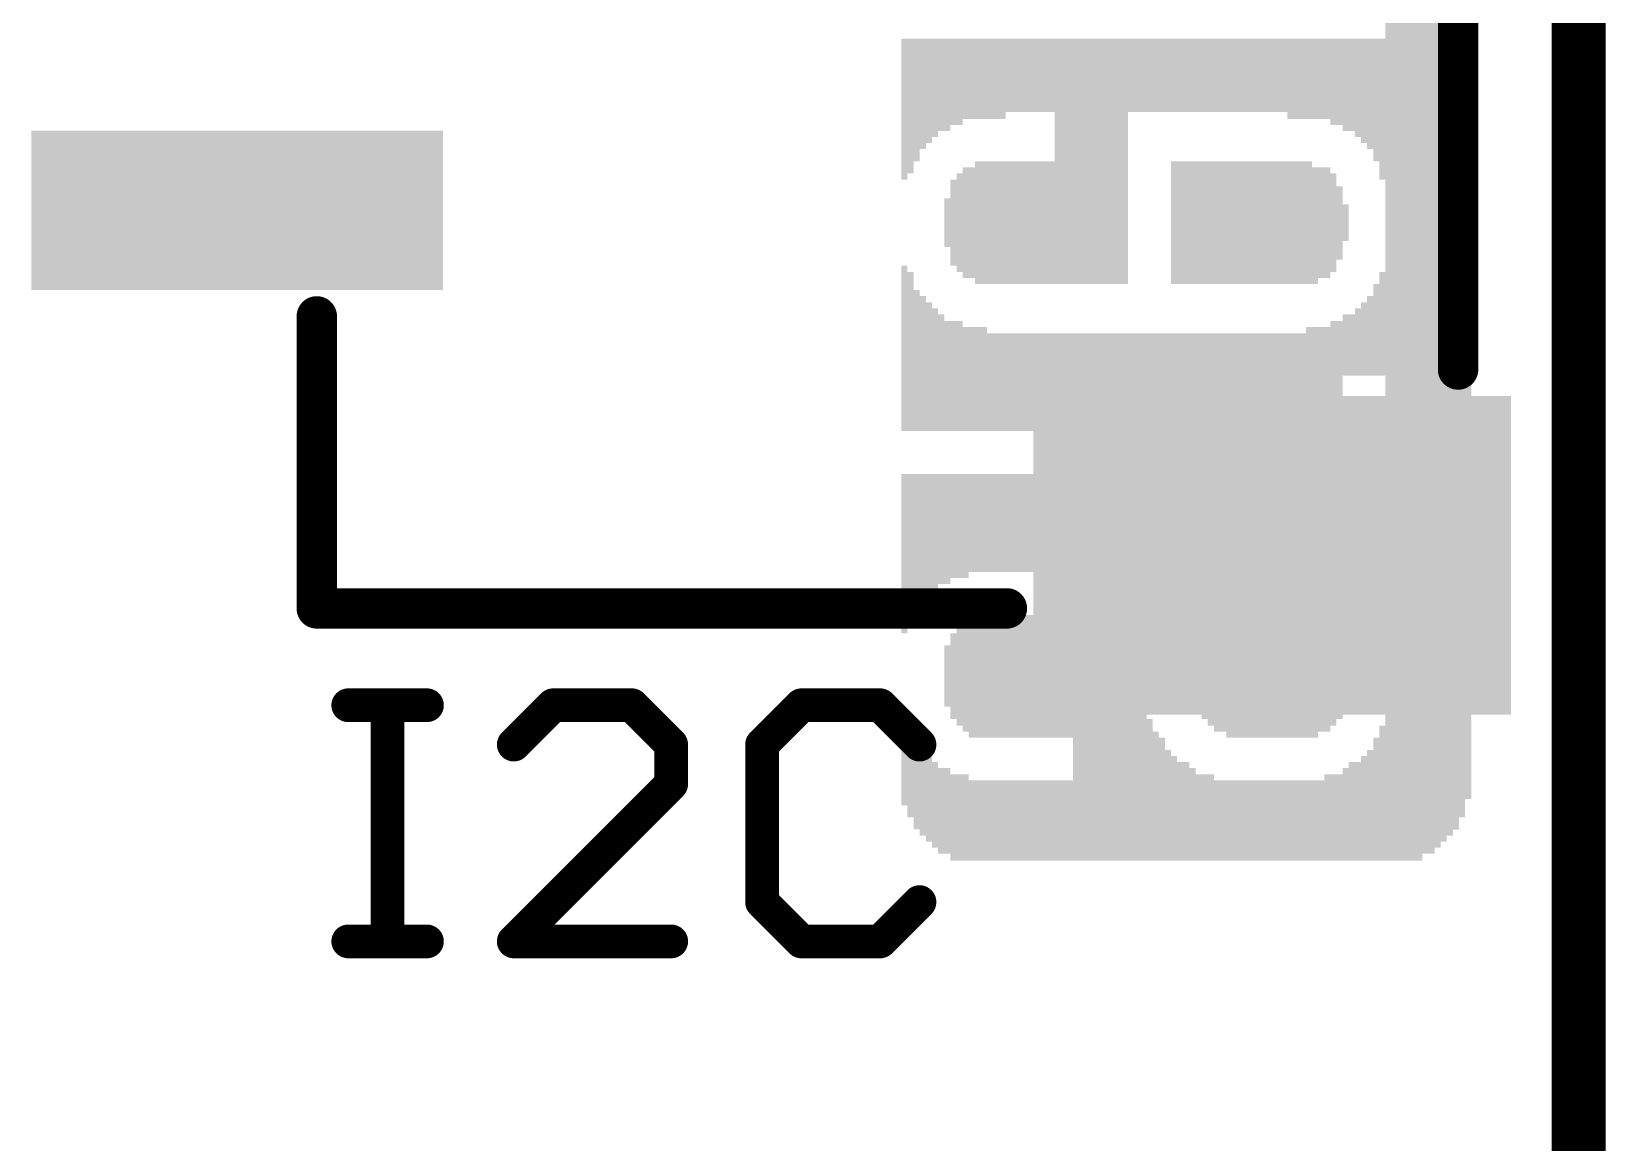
# Model space of a CAD drawing. Extents: x -6.4 to 50.9, y -4.9 to 29.2.
# Drawn here: x 44.97 to 50.9, y 6.42 to 10.6 of the extents above; entities that cross this region are included whole.
import ezdxf

# ---------------------------------------------------------------- set-up
doc = ezdxf.new("R2010")
doc.units = 0
for name, color, linetype in [('1', 12, 'CONTINUOUS'), ('16', 5, 'CONTINUOUS'), ('20', 53, 'CONTINUOUS'), ('21', 40, 'CONTINUOUS'), ('22', 6, 'CONTINUOUS'), ('24', 6, 'CONTINUOUS')]:
    doc.layers.add(name, color=color, linetype=linetype)

# ---------------------------------------------------------------- blocks, each defined once
blk = doc.blocks.new('RECT')
blk.add_solid([(-0.5, -0.5), (0.5, -0.5), (-0.5, 0.5), (0.5, 0.5)])

msp = doc.modelspace()

# ---------------------------------------------------------------- linework, layer by layer
at = {"layer": '1', "const_width": 0.2032}
msp.add_lwpolyline([(50.8, 22.86), (50.8, 0)], dxfattribs=at)
at = {"layer": '16', "const_width": 0.2032}
msp.add_lwpolyline([(50.8, 22.86), (50.8, 0)], dxfattribs=at)
at = {"layer": '20'}
msp.add_line((50.8, 2.54), (50.8, 20.32), dxfattribs=at)
at = {"layer": '21'}
for points, const_width in [([(50.346, 9.33), (50.346, 13.53)], 0.1524), ([(46.046, 8.43), (46.046, 9.53)], 0.1524), ([(48.646, 8.43), (46.046, 8.43)], 0.1524), ([(46.1645, 8.0653), (46.4611, 8.0653)], 0.127), ([(46.3128, 7.1755), (46.3128, 8.0653)], 0.127), ([(46.9365, 8.0653), (46.7882, 7.917)], 0.127), ([(47.2331, 8.0653), (46.9365, 8.0653)], 0.127), ([(47.3814, 7.917), (47.2331, 8.0653)], 0.127), ([(47.872, 8.0653), (47.7237, 7.917)], 0.127), ([(48.1686, 8.0653), (47.872, 8.0653)], 0.127), ([(48.3169, 7.917), (48.1686, 8.0653)], 0.127), ([(47.3814, 7.7687), (47.3814, 7.917)], 0.127), ([(47.7237, 7.917), (47.7237, 7.3238)], 0.127), ([(46.7882, 7.1755), (47.3814, 7.7687)], 0.127), ([(47.7237, 7.3238), (47.872, 7.1755)], 0.127), ([(48.1686, 7.1755), (48.3169, 7.3238)], 0.127), ([(46.1645, 7.1755), (46.4611, 7.1755)], 0.127), ([(47.3814, 7.1755), (46.7882, 7.1755)], 0.127), ([(47.872, 7.1755), (48.1686, 7.1755)], 0.127)]:
    msp.add_lwpolyline(points, dxfattribs=dict(at, const_width=const_width))
for points, const_width in [([(46.0841, 9.53, 1), (46.0079, 9.53)], 0.0762), ([(50.3079, 9.33, 1), (50.3841, 9.33)], 0.0762), ([(46.046, 8.4681, 1), (46.046, 8.3919)], 0.0762), ([(48.646, 8.3919, 1), (48.646, 8.4681)], 0.0762), ([(46.0079, 8.43, 1), (46.0841, 8.43)], 0.0762), ([(46.1645, 8.097, 1), (46.1645, 8.0335)], 0.0635), ([(46.3445, 8.0653, 1), (46.281, 8.0653)], 0.0635), ([(46.4611, 8.0335, 1), (46.4611, 8.097)], 0.0635), ([(46.9365, 8.097, 1), (46.9365, 8.0335)], 0.0635), ([(46.9589, 8.0428, 1), (46.914, 8.0877)], 0.0635), ([(47.2555, 8.0877, 1), (47.2106, 8.0428)], 0.0635), ([(47.2331, 8.0335, 1), (47.2331, 8.097)], 0.0635), ([(47.872, 8.097, 1), (47.872, 8.0335)], 0.0635), ([(47.8944, 8.0428, 1), (47.8495, 8.0877)], 0.0635), ([(48.191, 8.0877, 1), (48.1461, 8.0428)], 0.0635), ([(48.1686, 8.0335, 1), (48.1686, 8.097)], 0.0635), ([(46.7657, 7.9394, 1), (46.8106, 7.8945)], 0.0635), ([(47.4131, 7.917, 1), (47.3496, 7.917)], 0.0635), ([(47.3589, 7.8945, 1), (47.4038, 7.9394)], 0.0635), ([(47.7554, 7.917, 1), (47.6919, 7.917)], 0.0635), ([(47.7012, 7.9394, 1), (47.7461, 7.8945)], 0.0635), ([(48.2944, 7.8945, 1), (48.3393, 7.9394)], 0.0635), ([(47.4038, 7.7462, 1), (47.3589, 7.7911)], 0.0635), ([(47.3496, 7.7687, 1), (47.4131, 7.7687)], 0.0635), ([(47.6919, 7.3238, 1), (47.7554, 7.3238)], 0.0635), ([(47.7461, 7.3462, 1), (47.7012, 7.3013)], 0.0635), ([(48.3393, 7.3013, 1), (48.2944, 7.3462)], 0.0635), ([(46.1645, 7.2073, 1), (46.1645, 7.1438)], 0.0635), ([(46.4611, 7.1438, 1), (46.4611, 7.2073)], 0.0635), ([(46.7882, 7.2073, 1), (46.7882, 7.1438)], 0.0635), ([(47.3814, 7.1438, 1), (47.3814, 7.2073)], 0.0635), ([(47.872, 7.2073, 1), (47.872, 7.1438)], 0.0635), ([(48.1686, 7.1438, 1), (48.1686, 7.2073)], 0.0635), ([(46.281, 7.1755, 1), (46.3445, 7.1755)], 0.0635), ([(46.7657, 7.198, 1), (46.8106, 7.153)], 0.0635), ([(47.8495, 7.153, 1), (47.8944, 7.198)], 0.0635), ([(48.1461, 7.198, 1), (48.191, 7.153)], 0.0635)]:
    msp.add_lwpolyline(points, format="xyb", dxfattribs=dict(at, const_width=const_width))
at = {"layer": '24'}
msp.add_point((47.752, 7.493), dxfattribs=at)

# ---------------------------------------------------------------- block references
at = {"layer": '1', "rotation": 180}
for p, xscale, yscale in [((45.746, 9.93), 1.55, 0.6), ((49.646, 8.63), 1.8, 1.2)]:
    msp.add_blockref('RECT', p, dxfattribs=dict(at, xscale=xscale, yscale=yscale))
at = {"layer": '22', "rotation": 90}
for p, xscale, yscale in [((50.0841, 11.858), 5.5194, 0.0231), ((50.1072, 11.858), 5.5194, 0.0231), ((50.1303, 11.858), 5.5194, 0.0231), ((50.1534, 11.858), 5.5194, 0.0231), ((50.1766, 11.858), 5.5194, 0.0231), ((50.1997, 11.8453), 5.494, 0.0231), ((50.2228, 11.8453), 5.494, 0.0231), ((50.2459, 11.8339), 5.4712, 0.0231), ((50.269, 11.8339), 5.4712, 0.0231), ((50.292, 11.8224), 5.4483, 0.0229), ((50.315, 11.811), 5.4254, 0.0231), ((50.3381, 11.7996), 5.4026, 0.0231), ((50.3612, 11.7767), 5.3569, 0.0231), ((50.3843, 11.7424), 5.2883, 0.0231), ((48.26, 10.3111), 0.5309, 0.0229), ((48.283, 10.3226), 0.508, 0.0231), ((48.3061, 10.3454), 0.4623, 0.0231), ((48.3292, 10.3683), 0.4166, 0.0231), ((48.3523, 10.3797), 0.3937, 0.0231), ((48.3754, 10.3911), 0.3708, 0.0231), ((48.3986, 10.4026), 0.348, 0.0231), ((48.4217, 10.4026), 0.348, 0.0231), ((48.4448, 10.414), 0.3251, 0.0231), ((48.4679, 10.414), 0.3251, 0.0231), ((48.491, 10.4254), 0.3023, 0.0231), ((48.514, 10.4254), 0.3023, 0.0229), ((48.537, 10.4254), 0.3023, 0.0231), ((48.5601, 10.4254), 0.3023, 0.0231), ((48.5832, 10.4254), 0.3023, 0.0231), ((48.6063, 10.4254), 0.3023, 0.0231), ((48.6294, 10.4254), 0.3023, 0.0231), ((48.6526, 10.4381), 0.2769, 0.0231), ((48.6757, 10.4381), 0.2769, 0.0231), ((48.6988, 10.4381), 0.2769, 0.0231), ((48.7219, 10.4381), 0.2769, 0.0231), ((48.745, 10.4381), 0.2769, 0.0231), ((48.768, 10.4381), 0.2769, 0.0229), ((48.791, 10.4381), 0.2769, 0.0231), ((48.8141, 10.4381), 0.2769, 0.0231), ((48.8372, 10.1143), 0.9246, 0.0231), ((48.8603, 10.1143), 0.9246, 0.0231), ((48.8834, 10.1143), 0.9246, 0.0231), ((48.9066, 10.1143), 0.9246, 0.0231), ((48.9297, 10.1143), 0.9246, 0.0231), ((48.9528, 10.1143), 0.9246, 0.0231), ((48.9759, 10.1143), 0.9246, 0.0231), ((48.999, 10.1143), 0.9246, 0.0231), ((49.022, 10.1143), 0.9246, 0.0229), ((49.045, 10.1143), 0.9246, 0.0231), ((49.0681, 10.1143), 0.9246, 0.0231), ((49.0912, 10.1143), 0.9246, 0.0231), ((49.1143, 10.4381), 0.2769, 0.0231), ((49.1374, 10.4381), 0.2769, 0.0231), ((49.1606, 10.4381), 0.2769, 0.0231), ((49.1837, 10.4381), 0.2769, 0.0231), ((49.2068, 10.4381), 0.2769, 0.0231), ((49.2299, 10.4381), 0.2769, 0.0231), ((49.253, 10.4381), 0.2769, 0.0231), ((49.276, 10.4381), 0.2769, 0.0229), ((49.299, 10.4381), 0.2769, 0.0231), ((49.3221, 10.4381), 0.2769, 0.0231), ((49.3452, 10.4381), 0.2769, 0.0231), ((49.3683, 10.4381), 0.2769, 0.0231), ((49.3914, 10.4381), 0.2769, 0.0231), ((49.4146, 10.4381), 0.2769, 0.0231), ((49.4377, 10.4381), 0.2769, 0.0231), ((49.4608, 10.4381), 0.2769, 0.0231), ((49.4839, 10.4381), 0.2769, 0.0231), ((49.507, 10.4381), 0.2769, 0.0231), ((49.53, 10.4381), 0.2769, 0.0229), ((49.553, 10.4381), 0.2769, 0.0231), ((49.5761, 10.4381), 0.2769, 0.0231), ((49.5992, 10.4381), 0.2769, 0.0231), ((49.6223, 10.4381), 0.2769, 0.0231), ((49.6454, 10.4381), 0.2769, 0.0231), ((49.6686, 10.4381), 0.2769, 0.0231), ((49.6917, 10.4381), 0.2769, 0.0231), ((49.7148, 10.4254), 0.3023, 0.0231), ((49.7379, 10.4254), 0.3023, 0.0231), ((49.761, 10.4254), 0.3023, 0.0231), ((49.784, 10.4254), 0.3023, 0.0229), ((49.807, 10.4254), 0.3023, 0.0231), ((49.8301, 10.4254), 0.3023, 0.0231), ((49.8532, 10.4254), 0.3023, 0.0231), ((49.8763, 10.414), 0.3251, 0.0231), ((49.8994, 10.414), 0.3251, 0.0231), ((49.9226, 10.4026), 0.348, 0.0231), ((49.9457, 10.4026), 0.348, 0.0231), ((49.9688, 10.3911), 0.3708, 0.0231), ((49.9919, 10.3797), 0.3937, 0.0231), ((50.015, 10.3683), 0.4166, 0.0231), ((50.038, 10.3454), 0.4623, 0.0229), ((50.061, 10.3111), 0.5309, 0.0231), ((48.491, 9.8831), 0.4166, 0.0231), ((48.514, 9.8831), 0.4166, 0.0229), ((48.537, 9.8831), 0.4623, 0.0231), ((48.5601, 9.8831), 0.4623, 0.0231), ((48.5832, 9.8831), 0.4623, 0.0231), ((48.6063, 9.8831), 0.4623, 0.0231), ((48.6294, 9.8831), 0.4623, 0.0231), ((48.6526, 9.8831), 0.4623, 0.0231), ((48.6757, 9.8831), 0.4623, 0.0231), ((48.6988, 9.8831), 0.4623, 0.0231), ((48.7219, 9.8831), 0.4623, 0.0231), ((48.745, 9.8831), 0.4623, 0.0231), ((48.768, 9.8831), 0.4623, 0.0229), ((48.791, 9.8831), 0.4623, 0.0231), ((48.8141, 9.8831), 0.4623, 0.0231), ((49.276, 9.8831), 0.4623, 0.0229), ((49.299, 9.8831), 0.4623, 0.0231), ((49.3221, 9.8831), 0.4623, 0.0231), ((49.3452, 9.8831), 0.4623, 0.0231), ((49.3683, 9.8831), 0.4623, 0.0231), ((49.3914, 9.8831), 0.4623, 0.0231), ((49.4146, 9.8831), 0.4623, 0.0231), ((49.4377, 9.8831), 0.4623, 0.0231), ((49.4608, 9.8831), 0.4623, 0.0231), ((49.4839, 9.8831), 0.4623, 0.0231), ((49.507, 9.8831), 0.4623, 0.0231), ((49.53, 9.8831), 0.4623, 0.0229), ((49.553, 9.8831), 0.4623, 0.0231), ((49.5761, 9.8831), 0.4623, 0.0231), ((49.5992, 9.8831), 0.4623, 0.0231), ((49.6223, 9.8831), 0.4623, 0.0231), ((49.6454, 9.8831), 0.4623, 0.0231), ((49.6686, 9.8831), 0.4623, 0.0231), ((49.6917, 9.8831), 0.4623, 0.0231), ((49.7148, 9.8831), 0.4623, 0.0231), ((49.7379, 9.8831), 0.4623, 0.0231), ((49.761, 9.8831), 0.4623, 0.0231), ((49.784, 9.8831), 0.4623, 0.0229), ((49.807, 9.8717), 0.4394, 0.0231), ((49.8301, 9.8831), 0.4166, 0.0231), ((49.8532, 9.8831), 0.4166, 0.0231), ((48.4448, 9.8831), 0.3251, 0.0231), ((48.4679, 9.8831), 0.3708, 0.0231), ((49.8763, 9.8831), 0.3708, 0.0231), ((48.4217, 9.8831), 0.1829, 0.0231), ((49.8994, 9.8819), 0.2769, 0.0231), ((49.9226, 9.8831), 0.1372, 0.0231), ((48.26, 9.4094), 0.6223, 0.0229), ((48.283, 9.398), 0.5994, 0.0231), ((50.061, 9.5021), 0.3912, 0.0231), ((48.3061, 9.3637), 0.5309, 0.0231), ((50.038, 9.4793), 0.3454, 0.0229), ((48.3292, 9.3523), 0.508, 0.0231), ((48.3523, 9.3408), 0.4851, 0.0231), ((48.3754, 9.3294), 0.4623, 0.0231), ((49.9688, 9.4336), 0.254, 0.0231), ((49.9919, 9.445), 0.2769, 0.0231), ((50.015, 9.4564), 0.2997, 0.0231), ((48.3986, 9.318), 0.4394, 0.0231), ((48.4217, 9.3053), 0.414, 0.0231), ((48.4448, 9.3053), 0.414, 0.0231), ((48.4679, 9.3053), 0.414, 0.0231), ((48.491, 9.2939), 0.3912, 0.0231), ((48.514, 9.2939), 0.3912, 0.0229), ((48.537, 9.2939), 0.3912, 0.0231), ((48.5601, 9.2939), 0.3912, 0.0231), ((49.784, 9.2939), 0.3912, 0.0229), ((49.807, 9.2939), 0.3912, 0.0231), ((49.8301, 9.2939), 0.3912, 0.0231), ((49.8532, 9.2939), 0.3912, 0.0231), ((49.8763, 9.3053), 0.414, 0.0231), ((49.8994, 9.3053), 0.414, 0.0231), ((49.9226, 9.4221), 0.2311, 0.0231), ((49.9457, 9.4221), 0.2311, 0.0231), ((48.5832, 9.2824), 0.3683, 0.0231), ((48.6063, 9.2824), 0.3683, 0.0231), ((48.6294, 9.2824), 0.3683, 0.0231), ((48.6526, 9.2824), 0.3683, 0.0231), ((48.6757, 9.2824), 0.3683, 0.0231), ((48.6988, 9.2824), 0.3683, 0.0231), ((48.7219, 9.2824), 0.3683, 0.0231), ((48.745, 9.2824), 0.3683, 0.0231), ((48.768, 9.2824), 0.3683, 0.0229), ((48.791, 9.2824), 0.3683, 0.0231), ((48.8141, 9.2824), 0.3683, 0.0231), ((48.8372, 9.2824), 0.3683, 0.0231), ((48.8603, 9.2824), 0.3683, 0.0231), ((48.8834, 9.2824), 0.3683, 0.0231), ((48.9066, 9.2824), 0.3683, 0.0231), ((48.9297, 9.2824), 0.3683, 0.0231), ((48.9528, 9.2824), 0.3683, 0.0231), ((48.9759, 9.2824), 0.3683, 0.0231), ((48.999, 9.2824), 0.3683, 0.0231), ((49.022, 9.2824), 0.3683, 0.0229), ((49.045, 9.2824), 0.3683, 0.0231), ((49.0681, 9.2824), 0.3683, 0.0231), ((49.0912, 9.2824), 0.3683, 0.0231), ((49.1143, 9.2824), 0.3683, 0.0231), ((49.1374, 9.2824), 0.3683, 0.0231), ((49.1606, 9.2824), 0.3683, 0.0231), ((49.1837, 9.2824), 0.3683, 0.0231), ((49.2068, 9.2824), 0.3683, 0.0231), ((49.2299, 9.2824), 0.3683, 0.0231), ((49.253, 9.2824), 0.3683, 0.0231), ((49.276, 9.2824), 0.3683, 0.0229), ((49.299, 9.2824), 0.3683, 0.0231), ((49.3221, 9.2824), 0.3683, 0.0231), ((49.3452, 9.2824), 0.3683, 0.0231), ((49.3683, 9.2824), 0.3683, 0.0231), ((49.3914, 9.2824), 0.3683, 0.0231), ((49.4146, 9.2824), 0.3683, 0.0231), ((49.4377, 9.2824), 0.3683, 0.0231), ((49.4608, 9.2824), 0.3683, 0.0231), ((49.4839, 9.2824), 0.3683, 0.0231), ((49.507, 9.2824), 0.3683, 0.0231), ((49.53, 9.2824), 0.3683, 0.0229), ((49.553, 9.2824), 0.3683, 0.0231), ((49.5761, 9.2824), 0.3683, 0.0231), ((49.5992, 9.2824), 0.3683, 0.0231), ((49.6223, 9.2824), 0.3683, 0.0231), ((49.6454, 9.2824), 0.3683, 0.0231), ((49.6686, 9.2824), 0.3683, 0.0231), ((49.6917, 9.2824), 0.3683, 0.0231), ((49.7148, 9.2824), 0.3683, 0.0231), ((49.7379, 9.2824), 0.3683, 0.0231), ((49.761, 9.2824), 0.3683, 0.0231), ((48.26, 8.636), 0.5994, 0.0229), ((48.283, 8.6474), 0.5766, 0.0231), ((48.3061, 8.6703), 0.5309, 0.0231), ((48.3292, 8.6932), 0.4851, 0.0231), ((48.3523, 8.7046), 0.4623, 0.0231), ((48.3754, 8.716), 0.4394, 0.0231), ((48.3986, 8.7287), 0.414, 0.0231), ((48.4217, 8.7287), 0.414, 0.0231), ((48.4448, 8.7401), 0.3912, 0.0231), ((48.4679, 8.7401), 0.3912, 0.0231), ((48.491, 8.7401), 0.3912, 0.0231), ((48.514, 8.7516), 0.3683, 0.0229), ((48.537, 8.7516), 0.3683, 0.0231), ((48.5601, 8.7516), 0.3683, 0.0231), ((48.5832, 8.7516), 0.3683, 0.0231), ((48.6063, 8.7516), 0.3683, 0.0231), ((48.6294, 8.7516), 0.3683, 0.0231), ((48.6526, 8.7516), 0.3683, 0.0231), ((48.6757, 8.7516), 0.3683, 0.0231), ((48.6988, 8.7516), 0.3683, 0.0231), ((48.7219, 8.7516), 0.3683, 0.0231), ((48.745, 8.7516), 0.3683, 0.0231), ((48.768, 8.7516), 0.3683, 0.0229), ((48.791, 8.7516), 0.3683, 0.0231), ((48.8141, 8.7516), 0.3683, 0.0231), ((48.8372, 8.7516), 0.3683, 0.0231), ((48.8603, 8.7516), 0.3683, 0.0231), ((48.8834, 8.7516), 0.3683, 0.0231), ((48.9066, 8.7516), 0.3683, 0.0231), ((48.9297, 8.7516), 0.3683, 0.0231), ((48.9528, 8.7401), 0.3912, 0.0231), ((48.9759, 8.7401), 0.3912, 0.0231), ((48.999, 8.7287), 0.414, 0.0231), ((49.022, 8.7287), 0.414, 0.0229), ((49.045, 8.716), 0.4394, 0.0231), ((49.0681, 8.7046), 0.4623, 0.0231), ((49.0912, 8.6932), 0.4851, 0.0231), ((49.1143, 8.6817), 0.508, 0.0231), ((49.1374, 8.6703), 0.5309, 0.0231), ((49.1606, 8.6474), 0.5766, 0.0231), ((49.1837, 8.636), 0.5994, 0.0231), ((49.2068, 8.6131), 0.6452, 0.0231), ((49.2299, 8.589), 0.6934, 0.0231), ((49.253, 8.5776), 0.7163, 0.0231), ((49.276, 8.5547), 0.762, 0.0229), ((49.299, 8.5433), 0.7849, 0.0231), ((49.3221, 8.5204), 0.8306, 0.0231), ((49.3452, 8.4976), 0.8763, 0.0231), ((49.3683, 8.4861), 0.8992, 0.0231), ((49.3914, 8.4747), 0.922, 0.0231), ((49.4146, 8.462), 0.9474, 0.0231), ((49.4377, 8.4506), 0.9703, 0.0231), ((49.4608, 8.4506), 0.9703, 0.0231), ((49.4839, 8.7516), 0.3683, 0.0231), ((49.507, 8.7516), 0.3683, 0.0231), ((49.53, 8.7516), 0.3683, 0.0229), ((49.553, 8.7516), 0.3683, 0.0231), ((49.5761, 8.7516), 0.3683, 0.0231), ((49.5992, 8.7516), 0.3683, 0.0231), ((49.6223, 8.7516), 0.3683, 0.0231), ((49.6454, 8.7516), 0.3683, 0.0231), ((49.6686, 8.7516), 0.3683, 0.0231), ((49.6917, 8.7516), 0.3683, 0.0231), ((49.7148, 8.7516), 0.3683, 0.0231), ((49.7379, 8.7516), 0.3683, 0.0231), ((49.761, 8.7516), 0.3683, 0.0231), ((49.784, 8.7516), 0.3683, 0.0229), ((49.807, 8.7516), 0.3683, 0.0231), ((49.8301, 8.7401), 0.3912, 0.0231), ((49.8532, 8.7401), 0.3912, 0.0231), ((49.8763, 8.7401), 0.3912, 0.0231), ((49.8994, 8.7287), 0.414, 0.0231), ((50.0841, 8.208), 1.4554, 0.0231), ((50.1072, 8.208), 1.4554, 0.0231), ((50.1303, 8.208), 1.4554, 0.0231), ((50.1534, 8.208), 1.4554, 0.0231), ((50.1766, 8.208), 1.4554, 0.0231), ((50.1997, 8.208), 1.4554, 0.0231), ((50.2228, 8.2207), 1.43, 0.0231), ((50.2459, 8.2207), 1.43, 0.0231), ((50.269, 8.2321), 1.4072, 0.0231), ((50.292, 8.2436), 1.3843, 0.0229), ((50.315, 8.255), 1.3614, 0.0231), ((50.3381, 8.2664), 1.3386, 0.0231), ((50.3612, 8.2893), 1.2929, 0.0231), ((50.3843, 8.3236), 1.2243, 0.0231), ((49.9226, 8.6246), 0.2057, 0.0231), ((49.9457, 8.6119), 0.2311, 0.0231), ((49.9688, 8.6119), 0.2311, 0.0231), ((49.9919, 8.6004), 0.254, 0.0231), ((50.015, 8.589), 0.2769, 0.0231), ((50.038, 8.5662), 0.3226, 0.0229), ((50.061, 8.5433), 0.3683, 0.0231), ((48.491, 8.1737), 0.4166, 0.0231), ((48.514, 8.1623), 0.4394, 0.0229), ((48.537, 8.1737), 0.4623, 0.0231), ((48.5601, 8.1737), 0.4623, 0.0231), ((48.5832, 8.1737), 0.4623, 0.0231), ((48.6063, 8.1737), 0.4623, 0.0231), ((48.6294, 8.1737), 0.4623, 0.0231), ((48.6526, 8.1737), 0.4623, 0.0231), ((48.6757, 8.1737), 0.4623, 0.0231), ((48.6988, 8.1737), 0.4623, 0.0231), ((48.7219, 8.1737), 0.4623, 0.0231), ((48.745, 8.1737), 0.4623, 0.0231), ((48.768, 8.1737), 0.4623, 0.0229), ((48.791, 8.1737), 0.4623, 0.0231), ((48.8141, 8.1737), 0.4623, 0.0231), ((48.8372, 8.1737), 0.4623, 0.0231), ((48.8603, 8.1737), 0.4623, 0.0231), ((48.8834, 8.1623), 0.4394, 0.0231), ((48.9066, 7.9312), 0.9017, 0.0231), ((48.9297, 7.9312), 0.9017, 0.0231), ((49.4839, 8.1737), 0.4623, 0.0231), ((49.507, 8.1737), 0.4623, 0.0231), ((49.53, 8.1737), 0.4623, 0.0229), ((49.553, 8.1737), 0.4623, 0.0231), ((49.5761, 8.1737), 0.4623, 0.0231), ((49.5992, 8.1737), 0.4623, 0.0231), ((49.6223, 8.1737), 0.4623, 0.0231), ((49.6454, 8.1737), 0.4623, 0.0231), ((49.6686, 8.1737), 0.4623, 0.0231), ((49.6917, 8.1737), 0.4623, 0.0231), ((49.7148, 8.1737), 0.4623, 0.0231), ((49.7379, 8.1737), 0.4623, 0.0231), ((49.761, 8.1737), 0.4623, 0.0231), ((49.784, 8.1737), 0.4623, 0.0229), ((49.807, 8.1623), 0.4394, 0.0231), ((49.8301, 8.1737), 0.4166, 0.0231), ((49.8532, 8.1737), 0.4166, 0.0231), ((48.4448, 8.175), 0.3226, 0.0231), ((48.4679, 8.1737), 0.3708, 0.0231), ((48.9528, 7.9197), 0.8788, 0.0231), ((48.9759, 7.9083), 0.856, 0.0231), ((48.999, 7.8969), 0.8331, 0.0231), ((49.8763, 8.1737), 0.3708, 0.0231), ((49.8994, 8.175), 0.3226, 0.0231), ((48.4217, 8.175), 0.2311, 0.0231), ((49.022, 7.874), 0.7874, 0.0229), ((49.9226, 8.175), 0.1854, 0.0231), ((49.045, 7.8499), 0.7391, 0.0231), ((49.0681, 7.8384), 0.7163, 0.0231), ((49.0912, 7.8156), 0.6706, 0.0231), ((49.1143, 7.8042), 0.6477, 0.0231), ((49.1374, 7.7813), 0.602, 0.0231), ((48.26, 7.8511), 0.3251, 0.0229), ((49.1606, 7.7584), 0.5563, 0.0231), ((49.1837, 7.747), 0.5334, 0.0231), ((48.283, 7.8156), 0.3454, 0.0231), ((49.2068, 7.7229), 0.4851, 0.0231), ((50.061, 7.7343), 0.508, 0.0231), ((48.3061, 7.7699), 0.3454, 0.0231), ((48.3292, 7.7356), 0.3226, 0.0231), ((49.2299, 7.7114), 0.4623, 0.0231), ((49.253, 7.6886), 0.4166, 0.0231), ((50.015, 7.6886), 0.4166, 0.0231), ((50.038, 7.7114), 0.4623, 0.0229), ((48.3523, 7.7127), 0.3226, 0.0231), ((48.3754, 7.6899), 0.3226, 0.0231), ((49.276, 7.6772), 0.3937, 0.0229), ((49.299, 7.6657), 0.3708, 0.0231), ((49.3221, 7.6657), 0.3708, 0.0231), ((49.9457, 7.6657), 0.3708, 0.0231), ((49.9688, 7.6657), 0.3708, 0.0231), ((49.9919, 7.6772), 0.3937, 0.0231), ((48.3986, 7.667), 0.3226, 0.0231), ((48.4217, 7.667), 0.3226, 0.0231), ((48.4448, 7.6429), 0.3251, 0.0231), ((48.4679, 7.6429), 0.3251, 0.0231), ((48.491, 7.6429), 0.3251, 0.0231), ((48.514, 7.6314), 0.3023, 0.0229), ((48.537, 7.6314), 0.3023, 0.0231), ((48.5601, 7.6314), 0.3023, 0.0231), ((48.5832, 7.6314), 0.3023, 0.0231), ((48.6063, 7.6314), 0.3023, 0.0231), ((48.6294, 7.6314), 0.3023, 0.0231), ((48.6526, 7.6314), 0.3023, 0.0231), ((48.6757, 7.6314), 0.3023, 0.0231), ((48.6988, 7.6314), 0.3023, 0.0231), ((48.7219, 7.6314), 0.3023, 0.0231), ((48.745, 7.6314), 0.3023, 0.0231), ((48.768, 7.6314), 0.3023, 0.0229), ((48.791, 7.6314), 0.3023, 0.0231), ((48.8141, 7.6314), 0.3023, 0.0231), ((48.8372, 7.6314), 0.3023, 0.0231), ((48.8603, 7.6314), 0.3023, 0.0231), ((48.8834, 7.6314), 0.3023, 0.0231), ((49.3452, 7.6543), 0.348, 0.0231), ((49.3683, 7.6429), 0.3251, 0.0231), ((49.3914, 7.6429), 0.3251, 0.0231), ((49.4146, 7.6429), 0.3251, 0.0231), ((49.4377, 7.6314), 0.3023, 0.0231), ((49.4608, 7.6314), 0.3023, 0.0231), ((49.4839, 7.6314), 0.3023, 0.0231), ((49.507, 7.6314), 0.3023, 0.0231), ((49.53, 7.6314), 0.3023, 0.0229), ((49.553, 7.6314), 0.3023, 0.0231), ((49.5761, 7.6314), 0.3023, 0.0231), ((49.5992, 7.6314), 0.3023, 0.0231), ((49.6223, 7.6314), 0.3023, 0.0231), ((49.6454, 7.6314), 0.3023, 0.0231), ((49.6686, 7.6314), 0.3023, 0.0231), ((49.6917, 7.6314), 0.3023, 0.0231), ((49.7148, 7.6314), 0.3023, 0.0231), ((49.7379, 7.6314), 0.3023, 0.0231), ((49.761, 7.6314), 0.3023, 0.0231), ((49.784, 7.6314), 0.3023, 0.0229), ((49.807, 7.6314), 0.3023, 0.0231), ((49.8301, 7.6314), 0.3023, 0.0231), ((49.8532, 7.6429), 0.3251, 0.0231), ((49.8763, 7.6429), 0.3251, 0.0231), ((49.8994, 7.6429), 0.3251, 0.0231), ((49.9226, 7.6543), 0.348, 0.0231)]:
    msp.add_blockref('RECT', p, dxfattribs=dict(at, xscale=xscale, yscale=yscale))

doc.saveas('drawing.dxf')
